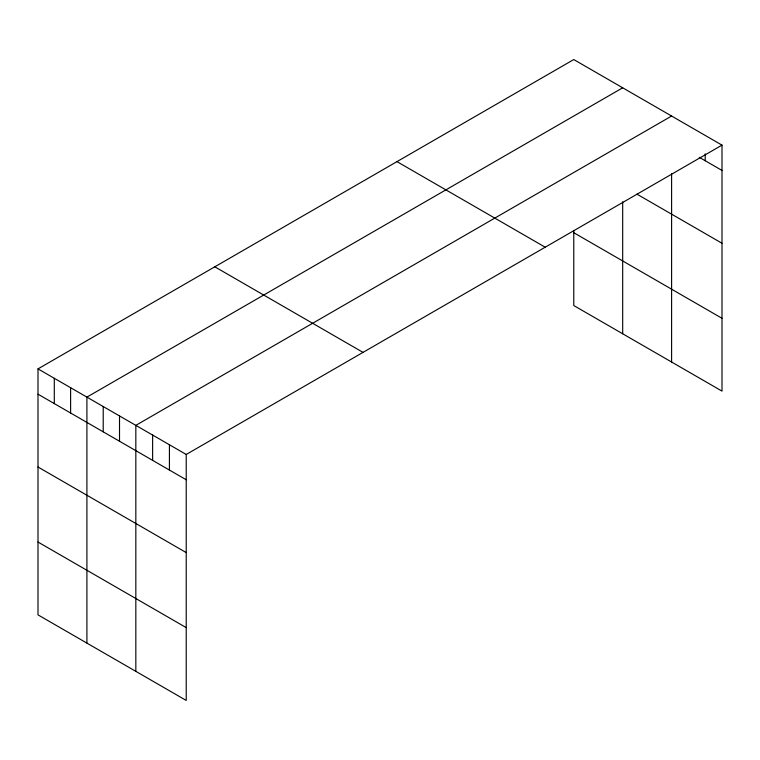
<?xml version="1.0" encoding="UTF-8"?>
<svg xmlns="http://www.w3.org/2000/svg" width="760" height="760" viewBox="0 0 760 760"><rect width="100%" height="100%" fill="white"/><g stroke="black" fill="none" stroke-linecap="round" stroke-linejoin="round"><path stroke-width="1.14" d="M722 145.132L186.228 454.461L186.228 700.444L38 614.869L38 368.885L573.771 59.555L722 145.132L722 391.115L573.771 305.539L573.771 230.441M622.687 87.799L86.915 397.119L86.915 643.112M671.602 116.033L135.831 425.362L135.831 671.346M699.276 157.31L722 170.43M636.956 194.161L722 243.257M573.771 232.712L722 318.288M396.967 161.633L545.195 247.209M214.804 266.808L363.033 352.383M38 368.885L186.228 454.461M38 394.183L186.228 479.759M38 467.01L186.228 552.586M38 542.042L186.228 627.617M705.204 153.833L705.204 160.73M671.602 173.707L671.602 362.026M622.687 201.837L622.687 333.783M169.423 444.762L169.423 470.06M152.627 435.062L152.627 460.36M119.519 415.948L119.519 441.247M103.218 406.534L103.218 431.832M70.614 387.704L70.614 413.012M54.302 378.29L54.302 403.598"/></g></svg>
